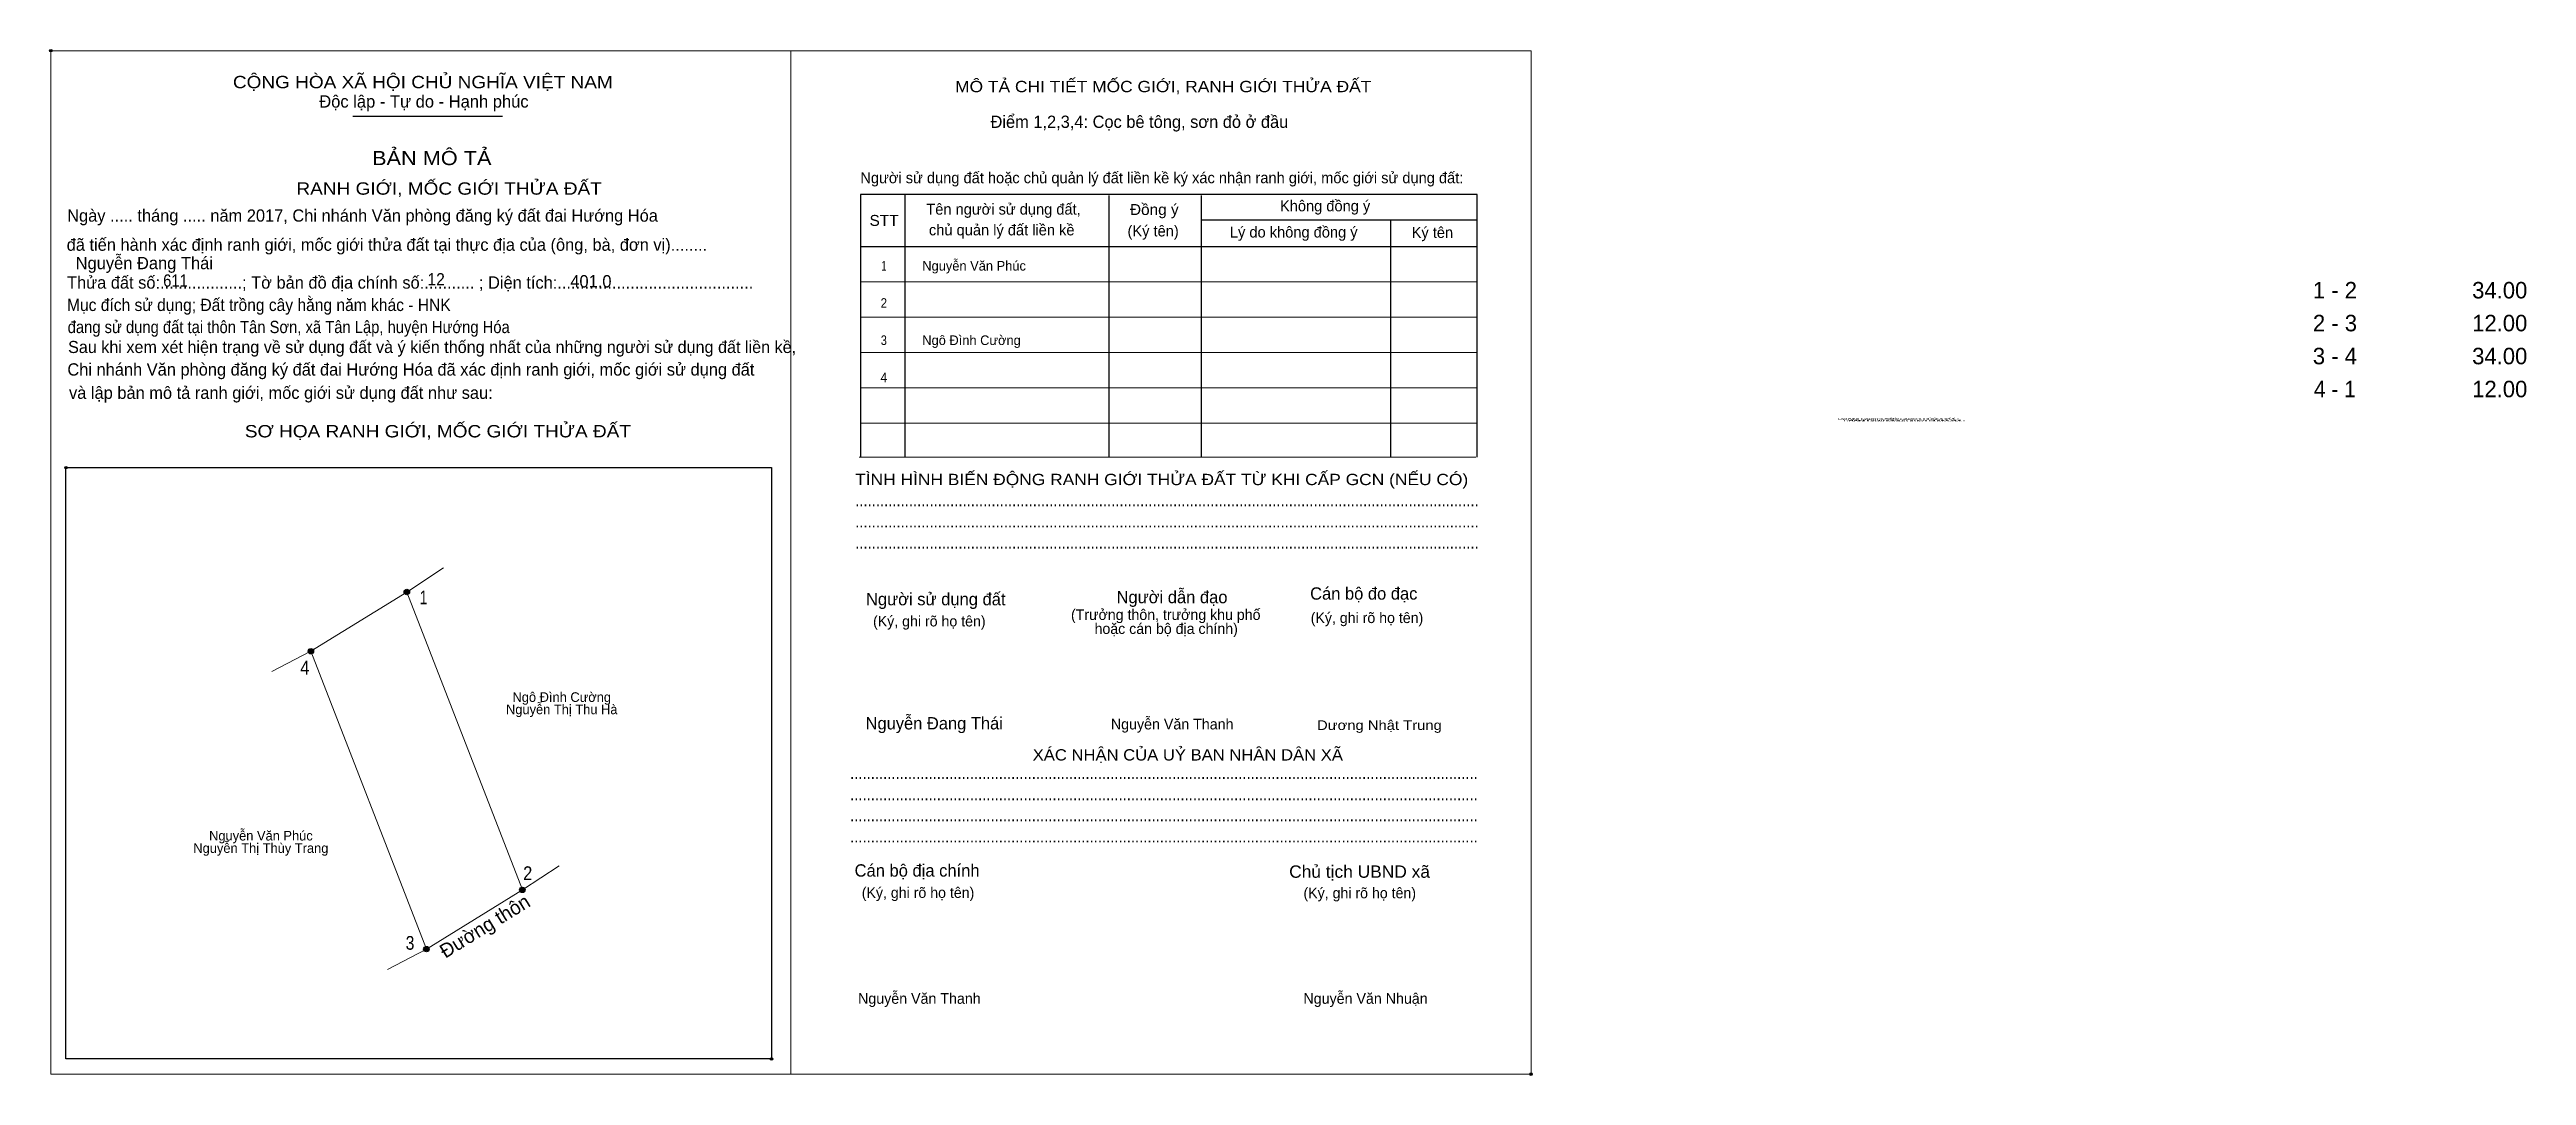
# Model space of a CAD drawing. Header units: metres. Extents: x 548120 to 548383, y 1837757 to 1837866.
import ezdxf
from ezdxf.enums import TextEntityAlignment as Align

# ---------------------------------------------------------------- set-up
doc = ezdxf.new("R2010")
doc.units = ezdxf.units.M
doc.header["$LTSCALE"] = 0.52
doc.header["$PDMODE"] = 32
doc.header["$PDSIZE"] = 0.26
for name, color, linetype, lineweight in [('1', 7, 'Continuous', 25), ('10', 7, 'Continuous', 13), ('11', 7, 'Continuous', 25), ('2', 7, 'Continuous', 13), ('27', 7, 'Continuous', 13)]:
    doc.layers.add(name, color=color, linetype=linetype, lineweight=lineweight)
for name, color, linetype in [('36', 7, 'Continuous'), ('52', 7, 'Continuous'), ('6', 7, 'Continuous'), ('60', 7, 'Continuous'), ('9', 7, 'Continuous')]:
    doc.layers.add(name, color=color, linetype=linetype)

msp = doc.modelspace()

# ---------------------------------------------------------------- hatches: boundary and pattern name
at = {"layer": '11'}
for points in [[(548157.9023, 1837808.3, 1), (548157.3177, 1837808.3, 1)], [(548147.6923, 1837802, 1), (548147.1077, 1837802, 1)], [(548147.6923, 1837802, 1), (548147.1077, 1837802, 1)], [(548170.1923, 1837776.6, 1), (548169.6077, 1837776.6, 1)], [(548159.9823, 1837770.3, 1), (548159.3977, 1837770.3, 1)]]:
    msp.add_hatch(color=256, dxfattribs=at).paths.add_polyline_path(points)

# ---------------------------------------------------------------- linework, layer by layer
at = {"layer": '1'}
for p, q in [((548151.87, 1837858.93), (548167.79, 1837858.93)), ((548210.58, 1837850.62), (548210.58, 1837822.65)), ((548232.3, 1837850.51), (548232.3, 1837822.65)), ((548242.11, 1837850.51), (548242.11, 1837822.65)), ((548242.11, 1837847.92), (548271.48, 1837847.92)), ((548262.28, 1837847.92), (548262.28, 1837822.65)), ((548205.86, 1837845.06), (548271.48, 1837845.06))]:
    msp.add_line(p, q, dxfattribs=at)
at = {"layer": '1', "lineweight": 13}
for p, q in [((548205.86, 1837841.31), (548271.48, 1837841.31)), ((548205.86, 1837837.55), (548271.48, 1837837.55)), ((548205.86, 1837833.8), (548271.48, 1837833.8)), ((548205.86, 1837830.04), (548271.48, 1837830.04)), ((548205.86, 1837826.28), (548271.48, 1837826.28)), ((548205.75, 1837822.65), (548271.36, 1837822.65))]:
    msp.add_line(p, q, dxfattribs=at)
at = {"layer": '1'}
msp.add_lwpolyline([(548271.48, 1837822.65), (548271.48, 1837850.62), (548205.86, 1837850.62), (548205.86, 1837822.65)], dxfattribs=at)
msp.add_lwpolyline([(548121.34, 1837821.54), (548196.41, 1837821.54), (548196.41, 1837758.61), (548121.34, 1837758.61)], close=True, dxfattribs=at)
for p in [(548119.72, 1837865.91), (548119.73, 1837865.91), (548121.34, 1837821.54), (548196.41, 1837758.61), (548277.23, 1837756.99), (548277.23, 1837756.98)]:
    msp.add_point(p, dxfattribs=at)
at = {"layer": '10'}
for p, q in [((548147.4, 1837802), (548157.61, 1837808.3)), ((548159.69, 1837770.3), (548169.9, 1837776.6))]:
    msp.add_line(p, q, dxfattribs=at)
msp.add_lwpolyline([(548147.4, 1837802), (548157.61, 1837808.3), (548169.9, 1837776.6), (548159.69, 1837770.3)], close=True, dxfattribs=at)
at = {"layer": '11'}
for centre in [(548157.61, 1837808.3), (548147.4, 1837802), (548147.4, 1837802), (548169.9, 1837776.6), (548159.69, 1837770.3)]:
    msp.add_circle(centre, 0.2923, dxfattribs=at)
at = {"layer": '2'}
for points in [[(548119.73, 1837865.91), (548198.47, 1837865.91), (548198.47, 1837756.98), (548119.73, 1837756.98)], [(548198.48, 1837865.91), (548277.22, 1837865.91), (548277.22, 1837756.98), (548198.48, 1837756.98)], [(548198.48, 1837865.91), (548277.22, 1837865.91), (548277.22, 1837756.98), (548198.48, 1837756.98)]]:
    msp.add_lwpolyline(points, close=True, dxfattribs=at)
at = {"layer": '27'}
for p, q in [((548157.61, 1837808.3), (548161.52, 1837810.86)), ((548147.4, 1837802), (548143.26, 1837799.83)), ((548169.9, 1837776.6), (548173.81, 1837779.16)), ((548159.69, 1837770.3), (548155.55, 1837768.13))]:
    msp.add_line(p, q, dxfattribs=at)

# ---------------------------------------------------------------- texts
at = {"layer": '1'}
for s, height, width, p in [('CỘNG HÒA XÃ HỘI CHỦ NGHĨA VIỆT NAM', 1.314, 1.15, (548139.1, 1837861.92)), ('RANH GIỚI, MỐC GIỚI THỬA ĐẤT', 1.315, 1.15, (548145.86, 1837850.59)), ('STT', 1.164, 1.05, (548206.84, 1837847.27)), ('Đồng ý', 1.164, 1.05, (548234.55, 1837848.43)), ('Mục đích sử dụng; Đất trồng cây hằng năm khác - HNK', 1.305, 0.95, (548121.45, 1837838.21)), ('đang sử dụng đất tại thôn Tân Sơn, xã Tân Lập, huyện Hướng Hóa', 1.305, 0.9, (548121.52, 1837835.86)), ('RANH GIỚI, MỐC GIỚI THỬA ĐẤT', 0.1646, 3.55, (548309.85, 1837826.63)), ('RANH GIỚI, MỐC GIỚI THỬA ĐẤT', 0.1646, 3.55, (548310.33, 1837826.63)), ('RANH GIỚI, MỐC GIỚI THỬA ĐẤT', 0.1646, 3.55, (548310.49, 1837826.46)), ('RANH GIỚI, MỐC GIỚI THỬA ĐẤT', 0.1646, 3.55, (548310.98, 1837826.46)), ('SƠ HỌA RANH GIỚI, MỐC GIỚI THỬA ĐẤT', 1.315, 1.15, (548140.37, 1837824.76)), ('TÌNH HÌNH BIẾN ĐỘNG RANH GIỚI THỬA ĐẤT TỪ KHI CẤP GCN (NẾU CÓ)', 1.202, 1.15, (548205.31, 1837819.68)), ('.......................................................................................................................................................', 1.314, 0.9, (548205.31, 1837817.42)), ('.......................................................................................................................................................', 1.314, 0.9, (548205.31, 1837815.17)), ('.......................................................................................................................................................', 1.314, 0.9, (548205.31, 1837812.92)), ('Dương Nhật Trung', 1.023, 1.15, (548254.45, 1837793.62)), ('........................................................................................................................................................', 1.314, 0.9, (548204.77, 1837788.4)), ('........................................................................................................................................................', 1.314, 0.9, (548204.77, 1837786.14)), ('........................................................................................................................................................', 1.314, 0.9, (548204.77, 1837783.9)), ('........................................................................................................................................................', 1.314, 0.9, (548204.77, 1837781.65)), ('Chủ tịch UBND xã', 1.315, 1.05, (548251.49, 1837777.89))]:
    msp.add_text(s, height=height, dxfattribs=dict(at, width=width)).set_placement(p)
for s, height, p in [('Độc lập - Tự do - Hạnh phúc', 1.314, (548148.29, 1837859.86)), ('Điểm 1,2,3,4: Cọc bê tông, sơn đỏ ở đầu', 1.305, (548219.71, 1837857.7)), ('Người sử dụng đất hoặc chủ quản lý đất liền kề ký xác nhận ranh giới, mốc giới sử dụng đất:', 1.164, (548205.86, 1837851.81)), ('Ngày ..... tháng ..... năm 2017, Chi nhánh Văn phòng đăng ký đất đai Hướng Hóa', 1.305, (548121.47, 1837847.72)), ('Tên người sử dụng đất,', 1.164, (548212.88, 1837848.47)), ('Không đồng ý', 1.164, (548250.51, 1837848.82)), (' đã tiến hành xác định ranh giới, mốc giới thửa đất tại thực địa của (ông, bà, đơn vị)........', 1.305, (548120.93, 1837844.62)), ('chủ quản lý đất liền kề', 1.164, (548213.16, 1837846.26)), ('(Ký tên)', 1.164, (548234.29, 1837846.15)), ('Lý do không đồng ý', 1.164, (548245.18, 1837846.03)), ('Ký tên', 1.164, (548264.52, 1837845.99)), ('Thửa đất số:..................; Tờ bản đồ địa chính số:........... ; Diện tích:...........................................', 1.305, (548121.45, 1837840.59)), ('Sau khi xem xét hiện trạng về sử dụng đất và ý kiến thống nhất của những người sử dụng đất liền kề,', 1.285, (548121.56, 1837833.74)), ('Chi nhánh Văn phòng đăng ký đất đai Hướng Hóa đã xác định ranh giới, mốc giới sử dụng đất', 1.305, (548121.49, 1837831.34)), (' và lập bản mô tả ranh giới, mốc giới sử dụng đất như sau:', 1.305, (548121.18, 1837828.86)), ('Người sử dụng đất', 1.315, (548206.46, 1837806.89)), ('Người dẫn đạo', 1.314, (548233.12, 1837807.11)), ('Cán bộ đo đạc', 1.312, (548253.72, 1837807.49)), ('(Ký, ghi rõ họ tên)', 1.127, (548207.21, 1837804.64)), ('(Ký, ghi rõ họ tên)', 1.127, (548253.78, 1837805)), ('Nguyễn Văn Thanh', 1.132, (548232.52, 1837793.68)), ('Cán bộ địa chính', 1.315, (548205.25, 1837778.01)), ('(Ký, ghi rõ họ tên)', 1.127, (548206.01, 1837775.75)), ('(Ký, ghi rõ họ tên)', 1.127, (548253.01, 1837775.71)), ('Nguyễn Văn Thanh', 1.132, (548205.62, 1837764.48)), ('Nguyễn Văn Nhuận', 1.132, (548253.01, 1837764.48))]:
    msp.add_text(s, height=height, dxfattribs=at).set_placement(p)
for s, height, width, p in [('MÔ TẢ CHI TIẾT MỐC GIỚI, RANH GIỚI THỬA ĐẤT', 1.202, 1.15, (548238.085, 1837861.5)), ('BẢN MÔ TẢ', 1.502, 1.15, (548160.26, 1837853.74)), ('XÁC NHẬN CỦA UỶ BAN NHÂN DÂN XÃ', 1.202, 1.1, (548240.705, 1837790.37))]:
    msp.add_text(s, height=height, dxfattribs=dict(at, width=width)).set_placement(p, align=Align.CENTER)
for s, p in [('(Trưởng thôn, trưởng khu phố', (548238.355, 1837805.33)), ('hoặc cán bộ địa chính)', (548238.405, 1837803.84))]:
    msp.add_text(s, height=1.127, dxfattribs=at).set_placement(p, align=Align.CENTER)
at = {"layer": '10'}
msp.add_text('Đường thôn', height=1.5, rotation=31.676, dxfattribs=at).set_placement((548161.7, 1837769.27))
at = {"layer": '36'}
for s, p in [('Ngô Đình Cường', (548174.09, 1837796.61)), ('Nguyễn Thị Thu Hà', (548174.09, 1837795.3)), ('Nguyễn Thị Thùy Trang', (548142.075, 1837780.54)), ('Nguyễn Văn Phúc', (548142.08, 1837781.86))]:
    msp.add_text(s, height=1.023, dxfattribs=at).set_placement(p, align=Align.CENTER)
at = {"layer": '52'}
for s, p in [('1 - 2', (548362.755, 1837839.55)), ('34.00', (548380.295, 1837839.55)), ('2 - 3', (548362.765, 1837836.05)), ('12.00', (548380.295, 1837836.05)), ('3 - 4', (548362.755, 1837832.54)), ('34.00', (548380.295, 1837832.54)), ('12.00', (548380.295, 1837829.03))]:
    msp.add_text(s, height=1.754, dxfattribs=at).set_placement(p, align=Align.CENTER)
at = {"layer": '52', "width": 0.95}
msp.add_text('4 - 1', height=1.754, dxfattribs=at).set_placement((548362.755, 1837829.03), align=Align.CENTER)
at = {"layer": '6'}
for s, p in [('Nguyễn Đang Thái', (548122.37, 1837842.66)), ('401.0', (548175, 1837840.72)), ('Nguyễn Đang Thái', (548206.42, 1837793.68))]:
    msp.add_text(s, height=1.31, dxfattribs=at).set_placement(p)
for s, width, p in [('611', 0.9, (548131.68, 1837840.8)), ('12', 0.95, (548159.8, 1837840.93))]:
    msp.add_text(s, height=1.31, dxfattribs=dict(at, width=width)).set_placement(p)
at = {"layer": '60'}
for s, width, p in [('1', 0.75, (548208.37, 1837842.51)), ('2', 0.9, (548208.36, 1837838.55)), ('3', 0.85, (548208.36, 1837834.59)), ('4', 0.95, (548208.365, 1837830.63))]:
    msp.add_text(s, height=1.023, dxfattribs=dict(at, width=width)).set_placement(p, align=Align.CENTER)
for s, p in [('Nguyễn Văn Phúc', (548212.45, 1837842.51)), ('Ngô Đình Cường', (548212.45, 1837834.59))]:
    msp.add_text(s, height=1.023, dxfattribs=at).set_placement(p)
at = {"layer": '9'}
for s, width, p in [('1', 0.75, (548159.39, 1837807)), ('4', 0.9, (548146.745, 1837799.52)), ('2', 0.9, (548170.47, 1837777.65)), ('3', 0.85, (548157.945, 1837770.23))]:
    msp.add_text(s, height=1.461, dxfattribs=dict(at, width=width)).set_placement(p, align=Align.CENTER)

doc.saveas('drawing.dxf')
